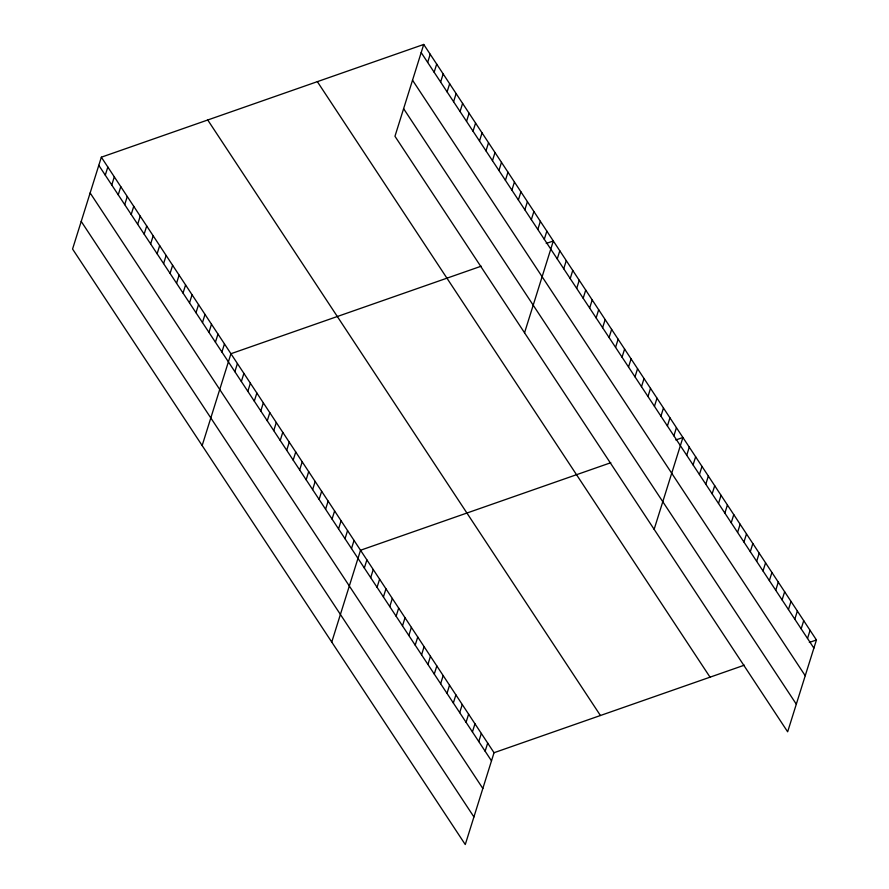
<?xml version="1.0" encoding="UTF-8"?>
<svg xmlns="http://www.w3.org/2000/svg" width="889" height="889" viewBox="0 0 889 889"><rect width="100%" height="100%" fill="white"/><g stroke="black" fill="none" stroke-linecap="round" stroke-linejoin="round"><path stroke-width="1.33" d="M101.346 157.197L72.565 249.031L465.269 844.55L494.04 752.716L101.346 157.197L423.731 44.45L816.435 639.969L787.654 731.803L394.96 136.284L423.731 44.45M105.28 175.155L107.825 167.032M111.758 184.99L114.303 176.855M118.237 194.813L120.782 186.679M124.716 204.637L127.26 196.502M131.194 214.46L133.75 206.337M137.673 224.295L140.229 216.16M144.151 234.118L146.707 225.984M150.63 243.942L153.186 235.807M157.12 253.765L159.664 245.642M163.598 263.589L166.143 255.465M170.077 273.423L172.622 265.289M176.555 283.247L179.1 275.112M183.034 293.07L185.579 284.936M189.513 302.893L192.057 294.77M195.991 312.728L198.536 304.594M202.47 322.551L205.015 314.417M208.948 332.375L211.504 324.241M215.427 342.198L217.983 334.075M221.906 352.033L224.461 343.899M202.159 445.556L230.94 353.722L481.216 266.189M234.874 371.68L237.419 363.545M241.352 381.503L243.897 373.38M247.831 391.338L250.376 383.203M254.31 401.161L256.854 393.027M260.788 410.985L263.333 402.85M267.267 420.808L269.812 412.674M273.745 430.632L276.29 422.508M280.224 440.466L282.769 432.332M286.703 450.29L289.258 442.155M293.181 460.113L295.737 451.979M299.66 469.937L302.216 461.813M427.665 62.408L430.209 54.273M306.138 479.771L308.694 471.637M434.143 72.231L436.688 64.097M312.628 489.595L315.173 481.46M440.622 82.055L443.167 73.931M319.107 499.418L321.651 491.284M447.1 91.889L449.656 83.755M325.585 509.241L328.13 501.118M453.579 101.713L456.135 93.578M332.064 519.076L334.608 510.942M460.058 111.536L462.613 103.402M338.542 528.899L341.087 520.765M466.547 121.36L469.092 113.236M345.021 538.723L347.566 530.589M473.026 131.194L475.571 123.06M351.499 548.546L354.044 540.423M479.504 141.018L482.049 132.883M331.753 642.069L360.523 550.247L610.81 462.713M485.983 150.841L488.528 142.707M364.334 568.015L366.89 559.881M492.462 160.665L495.006 152.541M370.691 577.661L373.247 569.527M498.94 170.499L501.485 162.365M377.058 587.296L379.603 579.172M505.419 180.323L507.963 172.188M383.415 596.941L385.959 588.807M511.897 190.146L514.442 182.012M389.771 606.587L392.316 598.453M518.376 199.969L520.921 191.835M396.127 616.221L398.672 608.098M524.854 209.793L527.41 201.67M402.484 625.867L405.028 617.733M531.333 219.627L533.889 211.493M408.84 635.513L411.396 627.378M537.812 229.451L540.368 221.317M415.196 645.147L417.752 637.024M544.29 239.274L546.846 231.14M421.564 654.793L424.109 646.659M524.543 332.797L553.325 240.975L546.235 243.453M427.92 664.439L430.465 656.304M557.259 258.932L559.803 250.798M434.277 674.073L436.821 665.939M563.737 268.756L566.282 260.621M440.633 683.719L443.178 675.584M570.216 278.579L572.76 270.445M446.989 693.364L449.534 685.23M576.694 288.403L579.239 280.279M453.346 702.999L455.901 694.865M583.173 298.237L585.718 290.103M459.702 712.645L462.258 704.51M589.651 308.061L592.196 299.926M466.069 722.279L468.614 714.156M596.13 317.884L598.675 309.75M472.426 731.925L474.97 723.79M602.609 327.708L605.165 319.584M478.782 741.57L481.327 733.436M609.087 337.531L611.643 329.408M485.138 751.205L487.683 743.082M615.566 347.366L618.122 339.231M622.044 357.189L624.6 349.055M628.534 367.013L631.079 358.878M635.013 376.836L637.557 368.713M641.491 386.671L644.036 378.536M647.97 396.494L650.515 388.36M654.448 406.317L656.993 398.183M660.927 416.141L663.472 408.018M667.406 425.975L669.95 417.841M673.884 435.799L676.429 427.665M654.137 529.322L682.919 437.488L675.818 439.977M686.719 455.268L689.275 447.134M693.076 464.903L695.631 456.779M699.443 474.548L701.988 466.414M705.799 484.194L708.344 476.06M712.156 493.828L714.7 485.705M718.512 503.474L721.057 495.34M724.868 513.12L727.424 504.985M731.225 522.754L733.781 514.62M737.592 532.4L740.137 524.266M743.949 542.034L746.493 533.911M750.305 551.68L752.85 543.546M756.661 561.326L759.206 553.191M763.018 570.96L765.562 562.837M769.374 580.606L771.93 572.472M775.73 590.252L778.286 582.117M782.098 599.886L784.643 591.763M788.454 609.532L790.999 601.397M794.81 619.177L797.355 611.043M801.167 628.812L803.712 620.689M807.523 638.458L810.068 630.323M494.04 752.716L744.326 665.183M809.334 642.447L816.435 639.969M421.186 52.584L813.88 648.103M412.529 80.199L805.223 675.718M403.606 108.658L796.311 704.177M317.351 81.655L710.044 677.174M207.737 119.993L600.431 715.512M98.801 165.332L491.495 760.851M90.145 192.957L482.838 788.476M81.221 221.417L473.926 816.924"/></g></svg>
